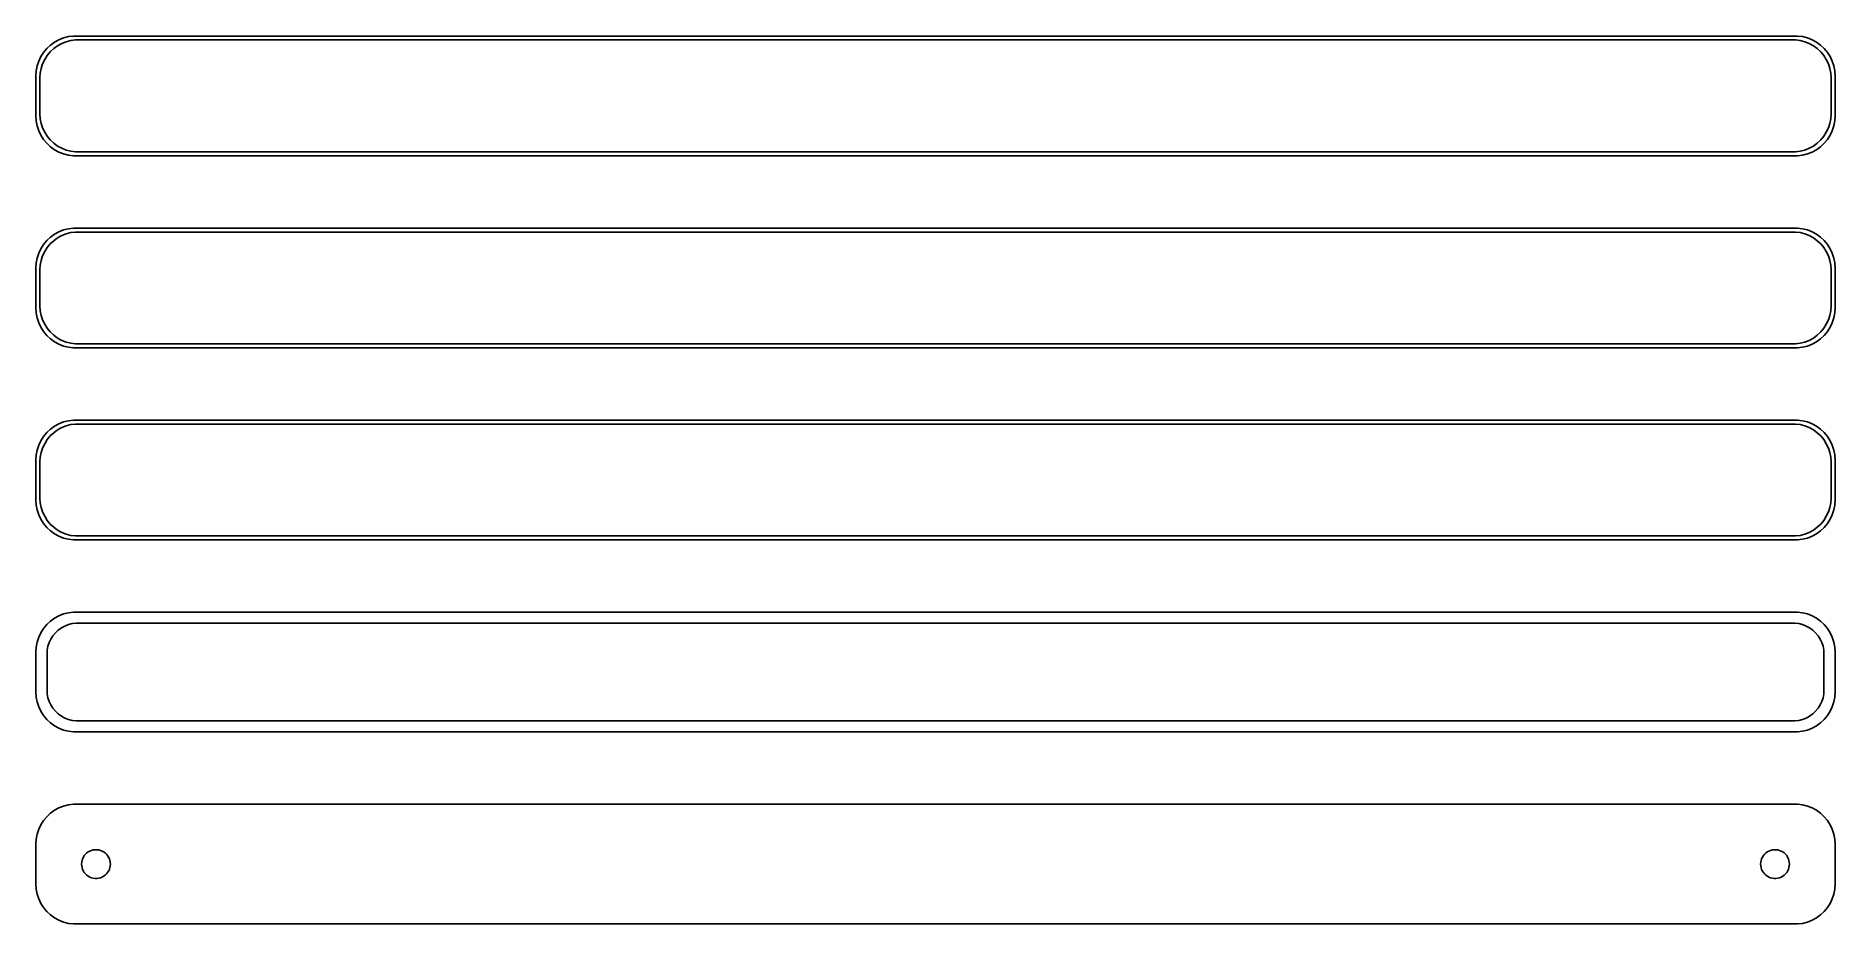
# Model space of a CAD drawing. Header units: metres. Extents: x -112 to 112, y 89 to 199.
import ezdxf

# ---------------------------------------------------------------- set-up
doc = ezdxf.new("R2010")
doc.units = ezdxf.units.M

msp = doc.modelspace()

# ---------------------------------------------------------------- linework, layer by layer
for p, q in [((-110.687, 198.353), (-111.145, 197.923)), ((-110.179, 198.722), (-110.687, 198.353)), ((-110.278, 197.91), (-109.795, 198.261)), ((-109.629, 199.024), (-110.179, 198.722)), ((-109.795, 198.261), (-109.272, 198.548)), ((-109.045, 199.255), (-109.629, 199.024)), ((-109.272, 198.548), (-108.718, 198.768)), ((-108.437, 199.411), (-109.045, 199.255)), ((-108.718, 198.768), (-108.14, 198.916)), ((-107.814, 199.49), (-108.437, 199.411)), ((-108.14, 198.916), (-107.548, 198.991)), ((107.814, 199.49), (-107.814, 199.49)), ((-107.548, 198.991), (107.548, 198.991)), ((107.548, 198.991), (108.14, 198.916)), ((108.437, 199.411), (107.814, 199.49)), ((108.14, 198.916), (108.718, 198.768)), ((109.045, 199.255), (108.437, 199.411)), ((108.718, 198.768), (109.272, 198.548)), ((109.629, 199.024), (109.045, 199.255)), ((109.272, 198.548), (109.795, 198.261)), ((110.179, 198.722), (109.629, 199.024)), ((109.795, 198.261), (110.278, 197.91)), ((110.687, 198.353), (110.179, 198.722)), ((111.145, 197.923), (110.687, 198.353)), ((-112.149, 196.341), (-112.343, 195.743)), ((-111.882, 196.909), (-112.149, 196.341)), ((-111.545, 197.439), (-111.882, 196.909)), ((-111.851, 195.431), (-111.666, 195.999)), ((-111.666, 195.999), (-111.412, 196.538)), ((-111.145, 197.923), (-111.545, 197.439)), ((-111.412, 196.538), (-111.093, 197.042)), ((-111.093, 197.042), (-110.713, 197.502)), ((-110.713, 197.502), (-110.278, 197.91)), ((110.278, 197.91), (110.713, 197.502)), ((110.713, 197.502), (111.093, 197.042)), ((111.093, 197.042), (111.412, 196.538)), ((111.545, 197.439), (111.145, 197.923)), ((111.412, 196.538), (111.666, 195.999)), ((111.882, 196.909), (111.545, 197.439)), ((111.666, 195.999), (111.851, 195.431)), ((112.149, 196.341), (111.882, 196.909)), ((112.343, 195.743), (112.149, 196.341)), ((-112.461, 195.127), (-112.5, 194.5)), ((-112.5, 194.5), (-112.5, 189.5)), ((-112.343, 195.743), (-112.461, 195.127)), ((-112, 194.25), (-111.963, 194.845)), ((-112, 189.75), (-112, 194.25)), ((-111.963, 194.845), (-111.851, 195.431)), ((111.851, 195.431), (111.963, 194.845)), ((111.963, 194.845), (112, 194.25)), ((112, 194.25), (112, 189.75)), ((112.461, 195.127), (112.343, 195.743)), ((112.5, 194.5), (112.461, 195.127)), ((112.5, 189.5), (112.5, 194.5)), ((-112.5, 189.5), (-112.461, 188.873)), ((-111.963, 189.155), (-112, 189.75)), ((-111.851, 188.569), (-111.963, 189.155)), ((111.963, 189.155), (111.851, 188.569)), ((112, 189.75), (111.963, 189.155)), ((112.461, 188.873), (112.5, 189.5)), ((-112.461, 188.873), (-112.343, 188.257)), ((-112.343, 188.257), (-112.149, 187.659)), ((-112.149, 187.659), (-111.882, 187.091)), ((-111.882, 187.091), (-111.545, 186.561)), ((-111.666, 188.001), (-111.851, 188.569)), ((-111.412, 187.462), (-111.666, 188.001)), ((-111.093, 186.958), (-111.412, 187.462)), ((-110.713, 186.498), (-111.093, 186.958)), ((111.093, 186.958), (110.713, 186.498)), ((111.412, 187.462), (111.093, 186.958)), ((111.666, 188.001), (111.412, 187.462)), ((111.545, 186.561), (111.882, 187.091)), ((111.851, 188.569), (111.666, 188.001)), ((111.882, 187.091), (112.149, 187.659)), ((112.149, 187.659), (112.343, 188.257)), ((112.343, 188.257), (112.461, 188.873)), ((-111.545, 186.561), (-111.145, 186.077)), ((-111.145, 186.077), (-110.687, 185.647)), ((-110.278, 186.09), (-110.713, 186.498)), ((-110.687, 185.647), (-110.179, 185.278)), ((-109.795, 185.739), (-110.278, 186.09)), ((-110.179, 185.278), (-109.629, 184.976)), ((-109.272, 185.452), (-109.795, 185.739)), ((-109.629, 184.976), (-109.045, 184.745)), ((-108.718, 185.232), (-109.272, 185.452)), ((-109.045, 184.745), (-108.437, 184.589)), ((-108.14, 185.084), (-108.718, 185.232)), ((-108.437, 184.589), (-107.814, 184.51)), ((-107.548, 185.009), (-108.14, 185.084)), ((-107.814, 184.51), (107.814, 184.51)), ((107.548, 185.009), (-107.548, 185.009)), ((108.14, 185.084), (107.548, 185.009)), ((107.814, 184.51), (108.437, 184.589)), ((108.718, 185.232), (108.14, 185.084)), ((108.437, 184.589), (109.045, 184.745)), ((109.272, 185.452), (108.718, 185.232)), ((109.045, 184.745), (109.629, 184.976)), ((109.795, 185.739), (109.272, 185.452)), ((109.629, 184.976), (110.179, 185.278)), ((110.278, 186.09), (109.795, 185.739)), ((110.179, 185.278), (110.687, 185.647)), ((110.713, 186.498), (110.278, 186.09)), ((110.687, 185.647), (111.145, 186.077)), ((111.145, 186.077), (111.545, 186.561)), ((-111.545, 173.439), (-111.882, 172.909)), ((-111.145, 173.923), (-111.545, 173.439)), ((-110.687, 174.353), (-111.145, 173.923)), ((-111.093, 173.042), (-110.713, 173.502)), ((-110.713, 173.502), (-110.278, 173.91)), ((-110.179, 174.722), (-110.687, 174.353)), ((-110.278, 173.91), (-109.795, 174.261)), ((-109.629, 175.024), (-110.179, 174.722)), ((-109.795, 174.261), (-109.272, 174.548)), ((-109.045, 175.255), (-109.629, 175.024)), ((-109.272, 174.548), (-108.718, 174.768)), ((-108.437, 175.411), (-109.045, 175.255)), ((-108.718, 174.768), (-108.14, 174.916)), ((-107.814, 175.49), (-108.437, 175.411)), ((-108.14, 174.916), (-107.548, 174.991)), ((107.814, 175.49), (-107.814, 175.49)), ((-107.548, 174.991), (107.548, 174.991)), ((107.548, 174.991), (108.14, 174.916)), ((108.437, 175.411), (107.814, 175.49)), ((108.14, 174.916), (108.718, 174.768)), ((109.045, 175.255), (108.437, 175.411)), ((108.718, 174.768), (109.272, 174.548)), ((109.629, 175.024), (109.045, 175.255)), ((109.272, 174.548), (109.795, 174.261)), ((110.179, 174.722), (109.629, 175.024)), ((109.795, 174.261), (110.278, 173.91)), ((110.687, 174.353), (110.179, 174.722)), ((110.278, 173.91), (110.713, 173.502)), ((111.145, 173.923), (110.687, 174.353)), ((110.713, 173.502), (111.093, 173.042)), ((111.545, 173.439), (111.145, 173.923)), ((111.882, 172.909), (111.545, 173.439)), ((-112.461, 171.127), (-112.5, 170.5)), ((-112.343, 171.743), (-112.461, 171.127)), ((-112.149, 172.341), (-112.343, 171.743)), ((-111.882, 172.909), (-112.149, 172.341)), ((-111.963, 170.845), (-111.851, 171.431)), ((-111.851, 171.431), (-111.666, 171.999)), ((-111.666, 171.999), (-111.412, 172.538)), ((-111.412, 172.538), (-111.093, 173.042)), ((111.093, 173.042), (111.412, 172.538)), ((111.412, 172.538), (111.666, 171.999)), ((111.666, 171.999), (111.851, 171.431)), ((111.851, 171.431), (111.963, 170.845)), ((112.149, 172.341), (111.882, 172.909)), ((112.343, 171.743), (112.149, 172.341)), ((112.461, 171.127), (112.343, 171.743)), ((112.5, 170.5), (112.461, 171.127)), ((-112.5, 170.5), (-112.5, 165.5)), ((-112, 170.25), (-111.963, 170.845)), ((-112, 165.75), (-112, 170.25)), ((111.963, 170.845), (112, 170.25)), ((112, 170.25), (112, 165.75)), ((112.5, 165.5), (112.5, 170.5)), ((-112.5, 165.5), (-112.461, 164.873)), ((-112.461, 164.873), (-112.343, 164.257)), ((-112.343, 164.257), (-112.149, 163.659)), ((-111.963, 165.155), (-112, 165.75)), ((-111.851, 164.569), (-111.963, 165.155)), ((-111.666, 164.001), (-111.851, 164.569)), ((111.851, 164.569), (111.666, 164.001)), ((111.963, 165.155), (111.851, 164.569)), ((112, 165.75), (111.963, 165.155)), ((112.149, 163.659), (112.343, 164.257)), ((112.343, 164.257), (112.461, 164.873)), ((112.461, 164.873), (112.5, 165.5)), ((-112.149, 163.659), (-111.882, 163.091)), ((-111.882, 163.091), (-111.545, 162.561)), ((-111.412, 163.462), (-111.666, 164.001)), ((-111.545, 162.561), (-111.145, 162.077)), ((-111.093, 162.958), (-111.412, 163.462)), ((-111.145, 162.077), (-110.687, 161.647)), ((-110.713, 162.498), (-111.093, 162.958)), ((-110.278, 162.09), (-110.713, 162.498)), ((-109.795, 161.739), (-110.278, 162.09)), ((110.278, 162.09), (109.795, 161.739)), ((110.713, 162.498), (110.278, 162.09)), ((110.687, 161.647), (111.145, 162.077)), ((111.093, 162.958), (110.713, 162.498)), ((111.412, 163.462), (111.093, 162.958)), ((111.145, 162.077), (111.545, 162.561)), ((111.666, 164.001), (111.412, 163.462)), ((111.545, 162.561), (111.882, 163.091)), ((111.882, 163.091), (112.149, 163.659)), ((-110.687, 161.647), (-110.179, 161.278)), ((-110.179, 161.278), (-109.629, 160.976)), ((-109.272, 161.452), (-109.795, 161.739)), ((-109.629, 160.976), (-109.045, 160.745)), ((-108.718, 161.232), (-109.272, 161.452)), ((-109.045, 160.745), (-108.437, 160.589)), ((-108.14, 161.084), (-108.718, 161.232)), ((-108.437, 160.589), (-107.814, 160.51)), ((-107.548, 161.009), (-108.14, 161.084)), ((-107.814, 160.51), (107.814, 160.51)), ((107.548, 161.009), (-107.548, 161.009)), ((108.14, 161.084), (107.548, 161.009)), ((107.814, 160.51), (108.437, 160.589)), ((108.718, 161.232), (108.14, 161.084)), ((108.437, 160.589), (109.045, 160.745)), ((109.272, 161.452), (108.718, 161.232)), ((109.045, 160.745), (109.629, 160.976)), ((109.795, 161.739), (109.272, 161.452)), ((109.629, 160.976), (110.179, 161.278)), ((110.179, 161.278), (110.687, 161.647)), ((-109.629, 151.024), (-110.179, 150.722)), ((-109.045, 151.255), (-109.629, 151.024)), ((-109.272, 150.548), (-108.718, 150.768)), ((-108.437, 151.411), (-109.045, 151.255)), ((-108.718, 150.768), (-108.14, 150.916)), ((-107.814, 151.49), (-108.437, 151.411)), ((-108.14, 150.916), (-107.548, 150.991)), ((107.814, 151.49), (-107.814, 151.49)), ((-107.548, 150.991), (107.548, 150.991)), ((107.548, 150.991), (108.14, 150.916)), ((108.437, 151.411), (107.814, 151.49)), ((108.14, 150.916), (108.718, 150.768)), ((109.045, 151.255), (108.437, 151.411)), ((108.718, 150.768), (109.272, 150.548)), ((109.629, 151.024), (109.045, 151.255)), ((110.179, 150.722), (109.629, 151.024)), ((-111.882, 148.909), (-112.149, 148.341)), ((-111.545, 149.439), (-111.882, 148.909)), ((-111.666, 147.999), (-111.412, 148.538)), ((-111.145, 149.923), (-111.545, 149.439)), ((-111.412, 148.538), (-111.093, 149.042)), ((-110.687, 150.353), (-111.145, 149.923)), ((-111.093, 149.042), (-110.713, 149.502)), ((-110.713, 149.502), (-110.278, 149.91)), ((-110.179, 150.722), (-110.687, 150.353)), ((-110.278, 149.91), (-109.795, 150.261)), ((-109.795, 150.261), (-109.272, 150.548)), ((109.272, 150.548), (109.795, 150.261)), ((109.795, 150.261), (110.278, 149.91)), ((110.687, 150.353), (110.179, 150.722)), ((110.278, 149.91), (110.713, 149.502)), ((111.145, 149.923), (110.687, 150.353)), ((110.713, 149.502), (111.093, 149.042)), ((111.093, 149.042), (111.412, 148.538)), ((111.545, 149.439), (111.145, 149.923)), ((111.412, 148.538), (111.666, 147.999)), ((111.882, 148.909), (111.545, 149.439)), ((112.149, 148.341), (111.882, 148.909)), ((-112.461, 147.127), (-112.5, 146.5)), ((-112.5, 146.5), (-112.5, 141.5)), ((-112.343, 147.743), (-112.461, 147.127)), ((-112.149, 148.341), (-112.343, 147.743)), ((-112, 146.25), (-111.963, 146.845)), ((-112, 141.75), (-112, 146.25)), ((-111.963, 146.845), (-111.851, 147.431)), ((-111.851, 147.431), (-111.666, 147.999)), ((111.666, 147.999), (111.851, 147.431)), ((111.851, 147.431), (111.963, 146.845)), ((111.963, 146.845), (112, 146.25)), ((112, 146.25), (112, 141.75)), ((112.343, 147.743), (112.149, 148.341)), ((112.461, 147.127), (112.343, 147.743)), ((112.5, 146.5), (112.461, 147.127)), ((112.5, 141.5), (112.5, 146.5)), ((-111.963, 141.155), (-112, 141.75)), ((112, 141.75), (111.963, 141.155)), ((-112.5, 141.5), (-112.461, 140.873)), ((-112.461, 140.873), (-112.343, 140.257)), ((-112.343, 140.257), (-112.149, 139.659)), ((-112.149, 139.659), (-111.882, 139.091)), ((-111.851, 140.569), (-111.963, 141.155)), ((-111.666, 140.001), (-111.851, 140.569)), ((-111.412, 139.462), (-111.666, 140.001)), ((111.666, 140.001), (111.412, 139.462)), ((111.851, 140.569), (111.666, 140.001)), ((111.963, 141.155), (111.851, 140.569)), ((111.882, 139.091), (112.149, 139.659)), ((112.149, 139.659), (112.343, 140.257)), ((112.343, 140.257), (112.461, 140.873)), ((112.461, 140.873), (112.5, 141.5)), ((-111.882, 139.091), (-111.545, 138.561)), ((-111.545, 138.561), (-111.145, 138.077)), ((-111.093, 138.958), (-111.412, 139.462)), ((-111.145, 138.077), (-110.687, 137.647)), ((-110.713, 138.498), (-111.093, 138.958)), ((-110.278, 138.09), (-110.713, 138.498)), ((-110.687, 137.647), (-110.179, 137.278)), ((-109.795, 137.739), (-110.278, 138.09)), ((-110.179, 137.278), (-109.629, 136.976)), ((-109.272, 137.452), (-109.795, 137.739)), ((-108.718, 137.232), (-109.272, 137.452)), ((109.272, 137.452), (108.718, 137.232)), ((109.795, 137.739), (109.272, 137.452)), ((109.629, 136.976), (110.179, 137.278)), ((110.278, 138.09), (109.795, 137.739)), ((110.179, 137.278), (110.687, 137.647)), ((110.713, 138.498), (110.278, 138.09)), ((110.687, 137.647), (111.145, 138.077)), ((111.093, 138.958), (110.713, 138.498)), ((111.412, 139.462), (111.093, 138.958)), ((111.145, 138.077), (111.545, 138.561)), ((111.545, 138.561), (111.882, 139.091)), ((-109.629, 136.976), (-109.045, 136.745)), ((-109.045, 136.745), (-108.437, 136.589)), ((-108.14, 137.084), (-108.718, 137.232)), ((-108.437, 136.589), (-107.814, 136.51)), ((-107.548, 137.009), (-108.14, 137.084)), ((-107.814, 136.51), (107.814, 136.51)), ((107.548, 137.009), (-107.548, 137.009)), ((108.14, 137.084), (107.548, 137.009)), ((107.814, 136.51), (108.437, 136.589)), ((108.718, 137.232), (108.14, 137.084)), ((108.437, 136.589), (109.045, 136.745)), ((109.045, 136.745), (109.629, 136.976)), ((-110.687, 126.353), (-111.145, 125.923)), ((-110.179, 126.722), (-110.687, 126.353)), ((-109.629, 127.024), (-110.179, 126.722)), ((-109.045, 127.255), (-109.629, 127.024)), ((-108.437, 127.411), (-109.045, 127.255)), ((-108.446, 125.93), (-107.975, 126.051)), ((-107.814, 127.49), (-108.437, 127.411)), ((-107.975, 126.051), (-107.493, 126.112)), ((107.814, 127.49), (-107.814, 127.49)), ((-107.493, 126.112), (107.493, 126.112)), ((107.493, 126.112), (107.975, 126.051)), ((108.437, 127.411), (107.814, 127.49)), ((107.975, 126.051), (108.446, 125.93)), ((109.045, 127.255), (108.437, 127.411)), ((109.629, 127.024), (109.045, 127.255)), ((110.179, 126.722), (109.629, 127.024)), ((110.687, 126.353), (110.179, 126.722)), ((111.145, 125.923), (110.687, 126.353)), ((-112.149, 124.341), (-112.343, 123.743)), ((-111.882, 124.909), (-112.149, 124.341)), ((-111.545, 125.439), (-111.882, 124.909)), ((-111.145, 125.923), (-111.545, 125.439)), ((-110.848, 123.674), (-110.641, 124.114)), ((-110.641, 124.114), (-110.38, 124.524)), ((-110.38, 124.524), (-110.071, 124.899)), ((-110.071, 124.899), (-109.716, 125.231)), ((-109.716, 125.231), (-109.323, 125.517)), ((-109.323, 125.517), (-108.898, 125.751)), ((-108.898, 125.751), (-108.446, 125.93)), ((108.446, 125.93), (108.898, 125.751)), ((108.898, 125.751), (109.323, 125.517)), ((109.323, 125.517), (109.716, 125.231)), ((109.716, 125.231), (110.071, 124.899)), ((110.071, 124.899), (110.38, 124.524)), ((110.38, 124.524), (110.641, 124.114)), ((110.641, 124.114), (110.848, 123.674)), ((111.545, 125.439), (111.145, 125.923)), ((111.882, 124.909), (111.545, 125.439)), ((112.149, 124.341), (111.882, 124.909)), ((112.343, 123.743), (112.149, 124.341)), ((-112.461, 123.127), (-112.5, 122.5)), ((-112.5, 122.5), (-112.5, 117.5)), ((-112.343, 123.743), (-112.461, 123.127)), ((-111.119, 122.25), (-111.089, 122.735)), ((-111.119, 117.75), (-111.119, 122.25)), ((-111.089, 122.735), (-110.998, 123.212)), ((-110.998, 123.212), (-110.848, 123.674)), ((110.848, 123.674), (110.998, 123.212)), ((110.998, 123.212), (111.089, 122.735)), ((111.089, 122.735), (111.119, 122.25)), ((111.119, 122.25), (111.119, 117.75)), ((112.461, 123.127), (112.343, 123.743)), ((112.5, 122.5), (112.461, 123.127)), ((112.5, 117.5), (112.5, 122.5)), ((-112.5, 117.5), (-112.461, 116.873)), ((-111.089, 117.265), (-111.119, 117.75)), ((-110.998, 116.788), (-111.089, 117.265)), ((111.089, 117.265), (110.998, 116.788)), ((111.119, 117.75), (111.089, 117.265)), ((112.461, 116.873), (112.5, 117.5)), ((-112.461, 116.873), (-112.343, 116.257)), ((-112.343, 116.257), (-112.149, 115.659)), ((-112.149, 115.659), (-111.882, 115.091)), ((-111.882, 115.091), (-111.545, 114.561)), ((-110.848, 116.326), (-110.998, 116.788)), ((-110.641, 115.886), (-110.848, 116.326)), ((-110.38, 115.476), (-110.641, 115.886)), ((-110.071, 115.101), (-110.38, 115.476)), ((-109.716, 114.769), (-110.071, 115.101)), ((-109.323, 114.483), (-109.716, 114.769)), ((109.716, 114.769), (109.323, 114.483)), ((110.071, 115.101), (109.716, 114.769)), ((110.38, 115.476), (110.071, 115.101)), ((110.641, 115.886), (110.38, 115.476)), ((110.848, 116.326), (110.641, 115.886)), ((110.998, 116.788), (110.848, 116.326)), ((111.545, 114.561), (111.882, 115.091)), ((111.882, 115.091), (112.149, 115.659)), ((112.149, 115.659), (112.343, 116.257)), ((112.343, 116.257), (112.461, 116.873)), ((-111.545, 114.561), (-111.145, 114.077)), ((-111.145, 114.077), (-110.687, 113.647)), ((-110.687, 113.647), (-110.179, 113.278)), ((-110.179, 113.278), (-109.629, 112.976)), ((-109.629, 112.976), (-109.045, 112.745)), ((-108.898, 114.249), (-109.323, 114.483)), ((-109.045, 112.745), (-108.437, 112.589)), ((-108.446, 114.07), (-108.898, 114.249)), ((-107.975, 113.949), (-108.446, 114.07)), ((-108.437, 112.589), (-107.814, 112.51)), ((-107.493, 113.888), (-107.975, 113.949)), ((-107.814, 112.51), (107.814, 112.51)), ((107.493, 113.888), (-107.493, 113.888)), ((107.975, 113.949), (107.493, 113.888)), ((107.814, 112.51), (108.437, 112.589)), ((108.446, 114.07), (107.975, 113.949)), ((108.437, 112.589), (109.045, 112.745)), ((108.898, 114.249), (108.446, 114.07)), ((109.323, 114.483), (108.898, 114.249)), ((109.045, 112.745), (109.629, 112.976)), ((109.629, 112.976), (110.179, 113.278)), ((110.179, 113.278), (110.687, 113.647)), ((110.687, 113.647), (111.145, 114.077)), ((111.145, 114.077), (111.545, 114.561)), ((-111.545, 101.439), (-111.882, 100.909)), ((-111.145, 101.923), (-111.545, 101.439)), ((-110.687, 102.353), (-111.145, 101.923)), ((-110.179, 102.722), (-110.687, 102.353)), ((-109.629, 103.024), (-110.179, 102.722)), ((-109.045, 103.255), (-109.629, 103.024)), ((-108.437, 103.411), (-109.045, 103.255)), ((-107.814, 103.49), (-108.437, 103.411)), ((107.814, 103.49), (-107.814, 103.49)), ((108.437, 103.411), (107.814, 103.49)), ((109.045, 103.255), (108.437, 103.411)), ((109.629, 103.024), (109.045, 103.255)), ((110.179, 102.722), (109.629, 103.024)), ((110.687, 102.353), (110.179, 102.722)), ((111.145, 101.923), (110.687, 102.353)), ((111.545, 101.439), (111.145, 101.923)), ((111.882, 100.909), (111.545, 101.439)), ((-112.461, 99.1267), (-112.5, 98.5)), ((-112.343, 99.7434), (-112.461, 99.1267)), ((-112.149, 100.341), (-112.343, 99.7434)), ((-111.882, 100.909), (-112.149, 100.341)), ((112.149, 100.341), (111.882, 100.909)), ((112.343, 99.7434), (112.149, 100.341)), ((112.461, 99.1267), (112.343, 99.7434)), ((112.5, 98.5), (112.461, 99.1267)), ((-112.5, 98.5), (-112.5, 93.5)), ((-106.674, 96.6626), (-106.577, 96.8671)), ((-106.577, 96.8671), (-106.456, 97.058)), ((-106.456, 97.058), (-106.312, 97.2322)), ((-106.312, 97.2322), (-106.147, 97.3869)), ((-106.147, 97.3869), (-105.964, 97.5198)), ((-105.964, 97.5198), (-105.766, 97.6287)), ((-105.766, 97.6287), (-105.556, 97.7119)), ((-105.556, 97.7119), (-105.337, 97.7681)), ((-105.337, 97.7681), (-105.113, 97.7964)), ((-105.113, 97.7964), (-104.887, 97.7964)), ((-104.887, 97.7964), (-104.663, 97.7681)), ((-104.663, 97.7681), (-104.444, 97.7119)), ((-104.444, 97.7119), (-104.234, 97.6287)), ((-104.234, 97.6287), (-104.036, 97.5198)), ((-104.036, 97.5198), (-103.853, 97.3869)), ((-103.853, 97.3869), (-103.688, 97.2322)), ((-103.688, 97.2322), (-103.544, 97.058)), ((-103.544, 97.058), (-103.423, 96.8671)), ((-103.423, 96.8671), (-103.326, 96.6626)), ((103.326, 96.6626), (103.423, 96.8671)), ((103.423, 96.8671), (103.544, 97.058)), ((103.544, 97.058), (103.688, 97.2322)), ((103.688, 97.2322), (103.853, 97.3869)), ((103.853, 97.3869), (104.036, 97.5198)), ((104.036, 97.5198), (104.234, 97.6287)), ((104.234, 97.6287), (104.444, 97.7119)), ((104.444, 97.7119), (104.663, 97.7681)), ((104.663, 97.7681), (104.887, 97.7964)), ((104.887, 97.7964), (105.113, 97.7964)), ((105.113, 97.7964), (105.337, 97.7681)), ((105.337, 97.7681), (105.556, 97.7119)), ((105.556, 97.7119), (105.766, 97.6287)), ((105.766, 97.6287), (105.964, 97.5198)), ((105.964, 97.5198), (106.147, 97.3869)), ((106.147, 97.3869), (106.312, 97.2322)), ((106.312, 97.2322), (106.456, 97.058)), ((106.456, 97.058), (106.577, 96.8671)), ((106.577, 96.8671), (106.674, 96.6626)), ((112.5, 93.5), (112.5, 98.5)), ((-106.8, 96), (-106.786, 96.2256)), ((-106.786, 95.7744), (-106.8, 96)), ((-106.786, 96.2256), (-106.743, 96.4476)), ((-106.743, 95.5524), (-106.786, 95.7744)), ((-106.743, 96.4476), (-106.674, 96.6626)), ((-106.674, 95.3374), (-106.743, 95.5524)), ((-106.577, 95.1329), (-106.674, 95.3374)), ((-106.456, 94.942), (-106.577, 95.1329)), ((-106.312, 94.7678), (-106.456, 94.942)), ((-106.147, 94.6131), (-106.312, 94.7678)), ((-105.964, 94.4802), (-106.147, 94.6131)), ((-103.853, 94.6131), (-104.036, 94.4802)), ((-103.688, 94.7678), (-103.853, 94.6131)), ((-103.544, 94.942), (-103.688, 94.7678)), ((-103.423, 95.1329), (-103.544, 94.942)), ((-103.326, 95.3374), (-103.423, 95.1329)), ((-103.326, 96.6626), (-103.257, 96.4476)), ((-103.257, 95.5524), (-103.326, 95.3374)), ((-103.257, 96.4476), (-103.214, 96.2256)), ((-103.214, 95.7744), (-103.257, 95.5524)), ((-103.214, 96.2256), (-103.2, 96)), ((-103.2, 96), (-103.214, 95.7744)), ((103.2, 96), (103.214, 96.2256)), ((103.214, 95.7744), (103.2, 96)), ((103.214, 96.2256), (103.257, 96.4476)), ((103.257, 95.5524), (103.214, 95.7744)), ((103.257, 96.4476), (103.326, 96.6626)), ((103.326, 95.3374), (103.257, 95.5524)), ((103.423, 95.1329), (103.326, 95.3374)), ((103.544, 94.942), (103.423, 95.1329)), ((103.688, 94.7678), (103.544, 94.942)), ((103.853, 94.6131), (103.688, 94.7678)), ((104.036, 94.4802), (103.853, 94.6131)), ((106.147, 94.6131), (105.964, 94.4802)), ((106.312, 94.7678), (106.147, 94.6131)), ((106.456, 94.942), (106.312, 94.7678)), ((106.577, 95.1329), (106.456, 94.942)), ((106.674, 95.3374), (106.577, 95.1329)), ((106.674, 96.6626), (106.743, 96.4476)), ((106.743, 95.5524), (106.674, 95.3374)), ((106.743, 96.4476), (106.786, 96.2256)), ((106.786, 95.7744), (106.743, 95.5524)), ((106.786, 96.2256), (106.8, 96)), ((106.8, 96), (106.786, 95.7744)), ((-112.5, 93.5), (-112.461, 92.8733)), ((-112.461, 92.8733), (-112.343, 92.2566)), ((-112.343, 92.2566), (-112.149, 91.6594)), ((-105.766, 94.3713), (-105.964, 94.4802)), ((-105.556, 94.2881), (-105.766, 94.3713)), ((-105.337, 94.2319), (-105.556, 94.2881)), ((-105.113, 94.2036), (-105.337, 94.2319)), ((-104.887, 94.2036), (-105.113, 94.2036)), ((-104.663, 94.2319), (-104.887, 94.2036)), ((-104.444, 94.2881), (-104.663, 94.2319)), ((-104.234, 94.3713), (-104.444, 94.2881)), ((-104.036, 94.4802), (-104.234, 94.3713)), ((104.234, 94.3713), (104.036, 94.4802)), ((104.444, 94.2881), (104.234, 94.3713)), ((104.663, 94.2319), (104.444, 94.2881)), ((104.887, 94.2036), (104.663, 94.2319)), ((105.113, 94.2036), (104.887, 94.2036)), ((105.337, 94.2319), (105.113, 94.2036)), ((105.556, 94.2881), (105.337, 94.2319)), ((105.766, 94.3713), (105.556, 94.2881)), ((105.964, 94.4802), (105.766, 94.3713)), ((112.149, 91.6594), (112.343, 92.2566)), ((112.343, 92.2566), (112.461, 92.8733)), ((112.461, 92.8733), (112.5, 93.5)), ((-112.149, 91.6594), (-111.882, 91.0912)), ((-111.882, 91.0912), (-111.545, 90.5611)), ((-111.545, 90.5611), (-111.145, 90.0773)), ((-111.145, 90.0773), (-110.687, 89.6474)), ((110.687, 89.6474), (111.145, 90.0773)), ((111.145, 90.0773), (111.545, 90.5611)), ((111.545, 90.5611), (111.882, 91.0912)), ((111.882, 91.0912), (112.149, 91.6594)), ((-110.687, 89.6474), (-110.179, 89.2784)), ((-110.179, 89.2784), (-109.629, 88.9759)), ((-109.629, 88.9759), (-109.045, 88.7447)), ((-109.045, 88.7447), (-108.437, 88.5886)), ((-108.437, 88.5886), (-107.814, 88.5099)), ((-107.814, 88.5099), (107.814, 88.5099)), ((107.814, 88.5099), (108.437, 88.5886)), ((108.437, 88.5886), (109.045, 88.7447)), ((109.045, 88.7447), (109.629, 88.9759)), ((109.629, 88.9759), (110.179, 89.2784)), ((110.179, 89.2784), (110.687, 89.6474))]:
    msp.add_line(p, q)

doc.saveas('drawing.dxf')
